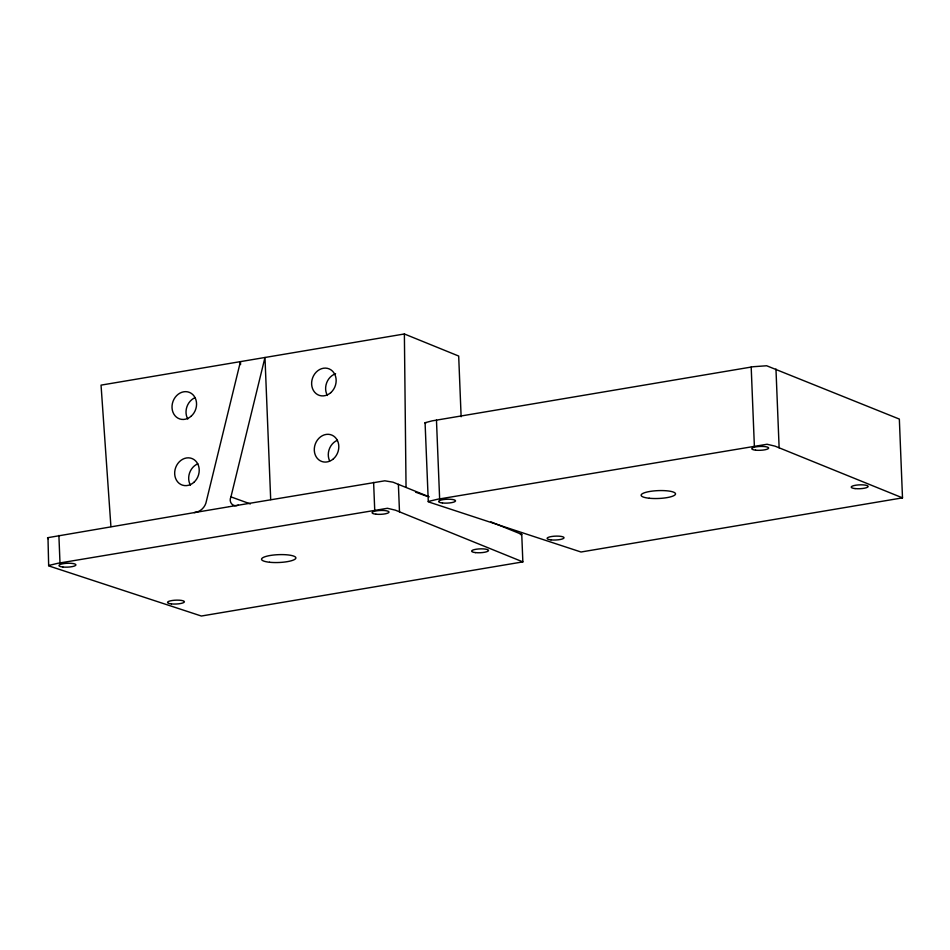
<?xml version="1.0" encoding="UTF-8"?>
<svg xmlns="http://www.w3.org/2000/svg" width="950" height="950" viewBox="0 0 950 950"><rect width="100%" height="100%" fill="white"/><g stroke="black" fill="none" stroke-linecap="round" stroke-linejoin="round"><path stroke-width="1.43" d="M490.912 521.871L521.752 534.387L522.856 561.889L201.364 616.028L48.664 565.879L47.987 537.653L194.18 512.62C200.284 512.121 205.414 507.146 206.388 501.137L240.445 361.617L240.564 364.574M48.604 565.511L57.796 563.303L387.422 508.286L395.402 510.174L522.856 561.889M425.077 422.714L432.084 420.874L753.196 366.724L766.662 365.762L899.341 419.081L902.5 497.859L581.008 552.009L428.296 501.849L425.077 422.714L425.671 423.451M428.248 501.481L437.428 499.284L767.066 444.256L775.034 446.144L902.5 497.859M194.18 512.62L195.379 512.406M270.691 499.605L264.979 357.485L230.921 496.992C228.368 502.039 232.904 507.502 238.319 505.174M461.13 416.753L458.684 356.048L404.379 333.973L101.044 385.13L110.913 526.549M229.449 506.671L384.809 480.807L392.968 482.173L429.222 496.838M195.546 512.394L228.736 506.801M520.41 534.612L521.752 534.387M415.625 492.171L426.574 496.137M230.945 496.874L250.361 503.916M48.094 538.757L47.5 538.009M775.96 369.016L779.131 447.794M751.189 367.056L754.359 445.835M436.466 420.137L439.636 498.904M398.383 484.322L399.487 511.812M373.611 482.363L374.716 509.853M58.888 535.444L59.993 562.934M404.379 333.973L406.042 487.231M190.451 485.213A14.131 12.006 -70.1 0 1 197.802 463.814M329.626 460.857A14.131 12.006 -70.1 0 1 337.404 440.277M187.791 419.033A14.131 12.006 -70.1 0 1 195.142 397.634M327.394 395.485A14.131 12.006 -70.1 0 1 335.599 373.766M649.218 498.239A17.207 3.931 -2.3 0 0 675.521 494.036A17.207 3.931 -2.3 0 0 650.263 491.387A17.207 3.931 -2.3 0 0 649.218 498.239M855.071 488.585A8.479 1.936 -2.3 0 0 868.146 486.554A8.479 1.936 -2.3 0 0 855.843 485.201A8.479 1.936 -2.3 0 0 855.071 488.585M550.952 539.873A8.479 1.936 -2.3 0 0 564.027 537.842A8.479 1.936 -2.3 0 0 551.724 536.489A8.479 1.936 -2.3 0 0 550.952 539.873M755.571 450.169A8.479 1.936 -2.3 0 0 768.645 448.151A8.479 1.936 -2.3 0 0 756.342 446.797A8.479 1.936 -2.3 0 0 755.571 450.169M442.463 502.978A8.479 1.936 -2.3 0 0 455.537 500.959A8.479 1.936 -2.3 0 0 443.234 499.593A8.479 1.936 -2.3 0 0 442.463 502.978M269.574 562.258A17.207 3.931 -2.3 0 0 295.877 558.066A17.207 3.931 -2.3 0 0 270.631 555.418A17.207 3.931 -2.3 0 0 269.574 562.258M475.439 552.603A8.479 1.936 -2.3 0 0 488.514 550.584A8.479 1.936 -2.3 0 0 476.199 549.231A8.479 1.936 -2.3 0 0 475.439 552.603M171.321 603.891A8.479 1.936 -2.3 0 0 184.395 601.872A8.479 1.936 -2.3 0 0 172.081 600.519A8.479 1.936 -2.3 0 0 171.321 603.891M375.927 514.199A8.479 1.936 -2.3 0 0 389.001 512.181A8.479 1.936 -2.3 0 0 376.699 510.815A8.479 1.936 -2.3 0 0 375.927 514.199M62.831 567.008A8.479 1.936 -2.3 0 0 75.905 564.989A8.479 1.936 -2.3 0 0 63.591 563.623A8.479 1.936 -2.3 0 0 62.831 567.008M193.8 482.398A14.131 12.006 -70.1 0 0 192.339 458.672A14.131 12.006 -70.1 0 0 174.693 474.133A14.131 12.006 -70.1 0 0 193.8 482.398M333.402 458.85A14.131 12.006 -70.1 0 0 331.942 435.136A14.131 12.006 -70.1 0 0 314.308 450.585A14.131 12.006 -70.1 0 0 333.402 458.85M191.14 416.219A14.131 12.006 -70.1 0 0 189.679 392.492A14.131 12.006 -70.1 0 0 172.033 407.942A14.131 12.006 -70.1 0 0 191.14 416.219M330.742 392.671A14.131 12.006 -70.1 0 0 329.282 368.944A14.131 12.006 -70.1 0 0 311.647 384.406A14.131 12.006 -70.1 0 0 330.742 392.671"/></g></svg>
